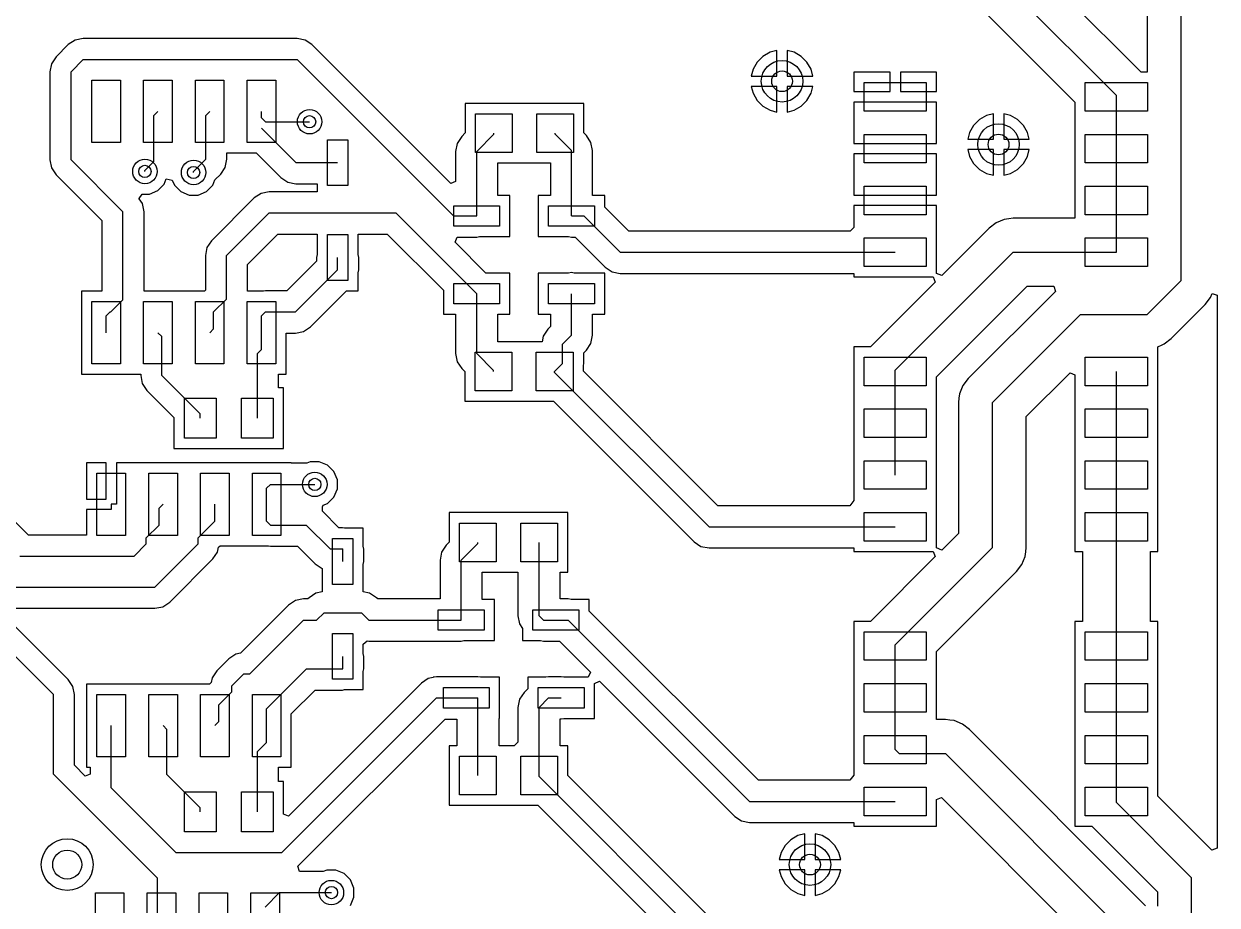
# Model space of a CAD drawing. Header units: inches. Extents: x 58 to 161, y 42 to 107.
# Drawn here: x 132.01 to 161.26, y 71.63 to 93.23 of the extents above; entities that cross this region are included whole.
import ezdxf

# ---------------------------------------------------------------- set-up
doc = ezdxf.new("R2010")
doc.units = ezdxf.units.IN
doc.layers.add('Top Layer', color=1, linetype='Continuous')
doc.layers.add('Via Holes', color=16, linetype='Continuous')

# ---------------------------------------------------------------- blocks, each defined once
blk = doc.blocks.new('RESC1608X55N_11')
at = {"layer": 'Top Layer'}
for p, q in [((-1.2, -0.475), (-1.2, 0.475)), ((-1.2, 0.475), (-0.3, 0.475)), ((-0.3, 0.475), (-0.3, -0.475)), ((0.3, -0.475), (0.3, 0.475)), ((0.3, 0.475), (1.2, 0.475)), ((1.2, 0.475), (1.2, -0.475)), ((-0.3, -0.475), (-1.2, -0.475)), ((1.2, -0.475), (0.3, -0.475))]:
    blk.add_line(p, q, dxfattribs=at)
blk = doc.blocks.new('RESC1608X55N_13')
at = {"layer": 'Top Layer'}
for p, q in [((-1.2, -0.475), (-1.2, 0.475)), ((-1.2, 0.475), (-0.3, 0.475)), ((-0.3, 0.475), (-0.3, -0.475)), ((0.3, -0.475), (0.3, 0.475)), ((0.3, 0.475), (1.2, 0.475)), ((1.2, 0.475), (1.2, -0.475)), ((-0.3, -0.475), (-1.2, -0.475)), ((1.2, -0.475), (0.3, -0.475))]:
    blk.add_line(p, q, dxfattribs=at)
blk = doc.blocks.new('RESC1608X55N_19')
at = {"layer": 'Top Layer'}
for p, q in [((-1.2, -0.475), (-1.2, 0.475)), ((-1.2, 0.475), (-0.3, 0.475)), ((-0.3, 0.475), (-0.3, -0.475)), ((0.3, -0.475), (0.3, 0.475)), ((0.3, 0.475), (1.2, 0.475)), ((1.2, 0.475), (1.2, -0.475)), ((-0.3, -0.475), (-1.2, -0.475)), ((1.2, -0.475), (0.3, -0.475))]:
    blk.add_line(p, q, dxfattribs=at)
blk = doc.blocks.new('RESC1608X55N_21')
at = {"layer": 'Top Layer'}
for p, q in [((-1.2, -0.475), (-1.2, 0.475)), ((-1.2, 0.475), (-0.3, 0.475)), ((-0.3, 0.475), (-0.3, -0.475)), ((0.3, -0.475), (0.3, 0.475)), ((0.3, 0.475), (1.2, 0.475)), ((1.2, 0.475), (1.2, -0.475)), ((-0.3, -0.475), (-1.2, -0.475)), ((1.2, -0.475), (0.3, -0.475))]:
    blk.add_line(p, q, dxfattribs=at)
blk = doc.blocks.new('SOIC127P600X175_8N_31')
at = {"layer": 'Top Layer'}
for p, q in [((-3.475, 2.255), (-1.95, 2.255)), ((-3.475, 1.555), (-3.475, 2.255)), ((-1.95, 2.255), (-1.95, 1.555)), ((1.95, 2.255), (3.475, 2.255)), ((1.95, 1.555), (1.95, 2.255)), ((3.475, 2.255), (3.475, 1.555)), ((-1.95, 1.555), (-3.475, 1.555)), ((3.475, 1.555), (1.95, 1.555)), ((-3.475, 0.985), (-1.95, 0.985)), ((-3.475, 0.285), (-3.475, 0.985)), ((-1.95, 0.985), (-1.95, 0.285)), ((1.95, 0.985), (3.475, 0.985)), ((1.95, 0.285), (1.95, 0.985)), ((3.475, 0.985), (3.475, 0.285)), ((-1.95, 0.285), (-3.475, 0.285)), ((3.475, 0.285), (1.95, 0.285)), ((-3.475, -0.285), (-1.95, -0.285)), ((-3.475, -0.985), (-3.475, -0.285)), ((-1.95, -0.285), (-1.95, -0.985)), ((1.95, -0.285), (3.475, -0.285)), ((1.95, -0.985), (1.95, -0.285)), ((3.475, -0.285), (3.475, -0.985)), ((-1.95, -0.985), (-3.475, -0.985)), ((3.475, -0.985), (1.95, -0.985)), ((-3.475, -1.555), (-1.95, -1.555)), ((-3.475, -2.255), (-3.475, -1.555)), ((-1.95, -1.555), (-1.95, -2.255)), ((1.95, -1.555), (3.475, -1.555)), ((1.95, -2.255), (1.95, -1.555)), ((3.475, -1.555), (3.475, -2.255)), ((-1.95, -2.255), (-3.475, -2.255)), ((3.475, -2.255), (1.95, -2.255))]:
    blk.add_line(p, q, dxfattribs=at)
blk = doc.blocks.new('SOIC127P600X175_8N_33')
at = {"layer": 'Top Layer'}
for p, q in [((-3.475, 2.255), (-1.95, 2.255)), ((-3.475, 1.555), (-3.475, 2.255)), ((-1.95, 2.255), (-1.95, 1.555)), ((1.95, 2.255), (3.475, 2.255)), ((1.95, 1.555), (1.95, 2.255)), ((3.475, 2.255), (3.475, 1.555)), ((-1.95, 1.555), (-3.475, 1.555)), ((3.475, 1.555), (1.95, 1.555)), ((-3.475, 0.985), (-1.95, 0.985)), ((-3.475, 0.285), (-3.475, 0.985)), ((-1.95, 0.985), (-1.95, 0.285)), ((1.95, 0.985), (3.475, 0.985)), ((1.95, 0.285), (1.95, 0.985)), ((3.475, 0.985), (3.475, 0.285)), ((-1.95, 0.285), (-3.475, 0.285)), ((3.475, 0.285), (1.95, 0.285)), ((-3.475, -0.285), (-1.95, -0.285)), ((-3.475, -0.985), (-3.475, -0.285)), ((-1.95, -0.285), (-1.95, -0.985)), ((1.95, -0.285), (3.475, -0.285)), ((1.95, -0.985), (1.95, -0.285)), ((3.475, -0.285), (3.475, -0.985)), ((-1.95, -0.985), (-3.475, -0.985)), ((3.475, -0.985), (1.95, -0.985)), ((-3.475, -1.555), (-1.95, -1.555)), ((-3.475, -2.255), (-3.475, -1.555)), ((-1.95, -1.555), (-1.95, -2.255)), ((1.95, -1.555), (3.475, -1.555)), ((1.95, -2.255), (1.95, -1.555)), ((3.475, -1.555), (3.475, -2.255)), ((-1.95, -2.255), (-3.475, -2.255)), ((3.475, -2.255), (1.95, -2.255))]:
    blk.add_line(p, q, dxfattribs=at)
blk = doc.blocks.new('SOIC127P600X175_8N_35')
at = {"layer": 'Top Layer'}
for p, q in [((-3.475, 2.255), (-1.95, 2.255)), ((-3.475, 1.555), (-3.475, 2.255)), ((-1.95, 2.255), (-1.95, 1.555)), ((1.95, 2.255), (3.475, 2.255)), ((1.95, 1.555), (1.95, 2.255)), ((3.475, 2.255), (3.475, 1.555)), ((-1.95, 1.555), (-3.475, 1.555)), ((3.475, 1.555), (1.95, 1.555)), ((-3.475, 0.985), (-1.95, 0.985)), ((-3.475, 0.285), (-3.475, 0.985)), ((-1.95, 0.985), (-1.95, 0.285)), ((1.95, 0.985), (3.475, 0.985)), ((1.95, 0.285), (1.95, 0.985)), ((3.475, 0.985), (3.475, 0.285)), ((-1.95, 0.285), (-3.475, 0.285)), ((3.475, 0.285), (1.95, 0.285)), ((-3.475, -0.285), (-1.95, -0.285)), ((-3.475, -0.985), (-3.475, -0.285)), ((-1.95, -0.285), (-1.95, -0.985)), ((1.95, -0.285), (3.475, -0.285)), ((1.95, -0.985), (1.95, -0.285)), ((3.475, -0.285), (3.475, -0.985)), ((-1.95, -0.985), (-3.475, -0.985)), ((3.475, -0.985), (1.95, -0.985)), ((-3.475, -1.555), (-1.95, -1.555)), ((-3.475, -2.255), (-3.475, -1.555)), ((-1.95, -1.555), (-1.95, -2.255)), ((1.95, -1.555), (3.475, -1.555)), ((1.95, -2.255), (1.95, -1.555)), ((3.475, -1.555), (3.475, -2.255)), ((-1.95, -2.255), (-3.475, -2.255)), ((3.475, -2.255), (1.95, -2.255))]:
    blk.add_line(p, q, dxfattribs=at)
blk = doc.blocks.new('SOD2713X115N_53')
at = {"layer": 'Top Layer'}
for p, q in [((-1.724, 0.25), (-0.599, 0.25)), ((-1.724, -0.25), (-1.724, 0.25)), ((-0.599, 0.25), (-0.599, -0.25)), ((0.599, 0.25), (1.724, 0.25)), ((0.599, -0.25), (0.599, 0.25)), ((1.724, 0.25), (1.724, -0.25)), ((-0.599, -0.25), (-1.724, -0.25)), ((1.724, -0.25), (0.599, -0.25))]:
    blk.add_line(p, q, dxfattribs=at)
blk = doc.blocks.new('SOD2713X115N_55')
at = {"layer": 'Top Layer'}
for p, q in [((-1.724, 0.25), (-0.599, 0.25)), ((-1.724, -0.25), (-1.724, 0.25)), ((-0.599, 0.25), (-0.599, -0.25)), ((0.599, 0.25), (1.724, 0.25)), ((0.599, -0.25), (0.599, 0.25)), ((1.724, 0.25), (1.724, -0.25)), ((-0.599, -0.25), (-1.724, -0.25)), ((1.724, -0.25), (0.599, -0.25))]:
    blk.add_line(p, q, dxfattribs=at)
blk = doc.blocks.new('SOD2713X115N_57')
at = {"layer": 'Top Layer'}
for p, q in [((-1.724, 0.25), (-0.599, 0.25)), ((-1.724, -0.25), (-1.724, 0.25)), ((-0.599, 0.25), (-0.599, -0.25)), ((0.599, 0.25), (1.724, 0.25)), ((0.599, -0.25), (0.599, 0.25)), ((1.724, 0.25), (1.724, -0.25)), ((-0.599, -0.25), (-1.724, -0.25)), ((1.724, -0.25), (0.599, -0.25))]:
    blk.add_line(p, q, dxfattribs=at)
blk = doc.blocks.new('SOD2713X115N_59')
at = {"layer": 'Top Layer'}
for p, q in [((-1.724, 0.25), (-0.599, 0.25)), ((-1.724, -0.25), (-1.724, 0.25)), ((-0.599, 0.25), (-0.599, -0.25)), ((0.599, 0.25), (1.724, 0.25)), ((0.599, -0.25), (0.599, 0.25)), ((1.724, 0.25), (1.724, -0.25)), ((-0.599, -0.25), (-1.724, -0.25)), ((1.724, -0.25), (0.599, -0.25))]:
    blk.add_line(p, q, dxfattribs=at)
blk = doc.blocks.new('SOD2713X115N_65')
at = {"layer": 'Top Layer'}
for p, q in [((-1.724, 0.25), (-0.599, 0.25)), ((-1.724, -0.25), (-1.724, 0.25)), ((-0.599, 0.25), (-0.599, -0.25)), ((0.599, 0.25), (1.724, 0.25)), ((0.599, -0.25), (0.599, 0.25)), ((1.724, 0.25), (1.724, -0.25)), ((-0.599, -0.25), (-1.724, -0.25)), ((1.724, -0.25), (0.599, -0.25))]:
    blk.add_line(p, q, dxfattribs=at)
blk = doc.blocks.new('SOD2713X115N_69')
at = {"layer": 'Top Layer'}
for p, q in [((-1.724, 0.25), (-0.599, 0.25)), ((-1.724, -0.25), (-1.724, 0.25)), ((-0.599, 0.25), (-0.599, -0.25)), ((0.599, 0.25), (1.724, 0.25)), ((0.599, -0.25), (0.599, 0.25)), ((1.724, 0.25), (1.724, -0.25)), ((-0.599, -0.25), (-1.724, -0.25)), ((1.724, -0.25), (0.599, -0.25))]:
    blk.add_line(p, q, dxfattribs=at)
blk = doc.blocks.new('CAPC1608X87N_88')
at = {"layer": 'Top Layer'}
for p, q in [((-1.09, -0.49), (-1.09, 0.49)), ((-1.09, 0.49), (-0.31, 0.49)), ((-0.31, 0.49), (-0.31, -0.49)), ((0.31, -0.49), (0.31, 0.49)), ((0.31, 0.49), (1.09, 0.49)), ((1.09, 0.49), (1.09, -0.49)), ((-0.31, -0.49), (-1.09, -0.49)), ((1.09, -0.49), (0.31, -0.49))]:
    blk.add_line(p, q, dxfattribs=at)
blk = doc.blocks.new('CAPC1608X87N_90')
at = {"layer": 'Top Layer'}
for p, q in [((-1.09, -0.49), (-1.09, 0.49)), ((-1.09, 0.49), (-0.31, 0.49)), ((-0.31, 0.49), (-0.31, -0.49)), ((0.31, -0.49), (0.31, 0.49)), ((0.31, 0.49), (1.09, 0.49)), ((1.09, 0.49), (1.09, -0.49)), ((-0.31, -0.49), (-1.09, -0.49)), ((1.09, -0.49), (0.31, -0.49))]:
    blk.add_line(p, q, dxfattribs=at)
blk = doc.blocks.new('SOIC127P600X175_8N_94')
at = {"layer": 'Top Layer'}
for p, q in [((-3.475, 2.255), (-1.95, 2.255)), ((-3.475, 1.555), (-3.475, 2.255)), ((-1.95, 2.255), (-1.95, 1.555)), ((1.95, 2.255), (3.475, 2.255)), ((1.95, 1.555), (1.95, 2.255)), ((3.475, 2.255), (3.475, 1.555)), ((-1.95, 1.555), (-3.475, 1.555)), ((3.475, 1.555), (1.95, 1.555)), ((-3.475, 0.985), (-1.95, 0.985)), ((-3.475, 0.285), (-3.475, 0.985)), ((-1.95, 0.985), (-1.95, 0.285)), ((1.95, 0.985), (3.475, 0.985)), ((1.95, 0.285), (1.95, 0.985)), ((3.475, 0.985), (3.475, 0.285)), ((-1.95, 0.285), (-3.475, 0.285)), ((3.475, 0.285), (1.95, 0.285)), ((-3.475, -0.285), (-1.95, -0.285)), ((-3.475, -0.985), (-3.475, -0.285)), ((-1.95, -0.285), (-1.95, -0.985)), ((1.95, -0.285), (3.475, -0.285)), ((1.95, -0.985), (1.95, -0.285)), ((3.475, -0.285), (3.475, -0.985)), ((-1.95, -0.985), (-3.475, -0.985)), ((3.475, -0.985), (1.95, -0.985)), ((-3.475, -1.555), (-1.95, -1.555)), ((-3.475, -2.255), (-3.475, -1.555)), ((-1.95, -1.555), (-1.95, -2.255)), ((1.95, -1.555), (3.475, -1.555)), ((1.95, -2.255), (1.95, -1.555)), ((3.475, -1.555), (3.475, -2.255)), ((-1.95, -2.255), (-3.475, -2.255)), ((3.475, -2.255), (1.95, -2.255))]:
    blk.add_line(p, q, dxfattribs=at)
blk = doc.blocks.new('SOIC127P600X175_8N_98')
at = {"layer": 'Top Layer'}
for p, q in [((-3.475, 2.255), (-1.95, 2.255)), ((-3.475, 1.555), (-3.475, 2.255)), ((-1.95, 2.255), (-1.95, 1.555)), ((1.95, 2.255), (3.475, 2.255)), ((1.95, 1.555), (1.95, 2.255)), ((3.475, 2.255), (3.475, 1.555)), ((-1.95, 1.555), (-3.475, 1.555)), ((3.475, 1.555), (1.95, 1.555)), ((-3.475, 0.985), (-1.95, 0.985)), ((-3.475, 0.285), (-3.475, 0.985)), ((-1.95, 0.985), (-1.95, 0.285)), ((1.95, 0.985), (3.475, 0.985)), ((1.95, 0.285), (1.95, 0.985)), ((3.475, 0.985), (3.475, 0.285)), ((-1.95, 0.285), (-3.475, 0.285)), ((3.475, 0.285), (1.95, 0.285)), ((-3.475, -0.285), (-1.95, -0.285)), ((-3.475, -0.985), (-3.475, -0.285)), ((-1.95, -0.285), (-1.95, -0.985)), ((1.95, -0.285), (3.475, -0.285)), ((1.95, -0.985), (1.95, -0.285)), ((3.475, -0.285), (3.475, -0.985)), ((-1.95, -0.985), (-3.475, -0.985)), ((3.475, -0.985), (1.95, -0.985)), ((-3.475, -1.555), (-1.95, -1.555)), ((-3.475, -2.255), (-3.475, -1.555)), ((-1.95, -1.555), (-1.95, -2.255)), ((1.95, -1.555), (3.475, -1.555)), ((1.95, -2.255), (1.95, -1.555)), ((3.475, -1.555), (3.475, -2.255)), ((-1.95, -2.255), (-3.475, -2.255)), ((3.475, -2.255), (1.95, -2.255))]:
    blk.add_line(p, q, dxfattribs=at)
blk = doc.blocks.new('SOIC127P600X175_8N_102')
at = {"layer": 'Top Layer'}
for p, q in [((-3.475, 2.255), (-1.95, 2.255)), ((-3.475, 1.555), (-3.475, 2.255)), ((-1.95, 2.255), (-1.95, 1.555)), ((1.95, 2.255), (3.475, 2.255)), ((1.95, 1.555), (1.95, 2.255)), ((3.475, 2.255), (3.475, 1.555)), ((-1.95, 1.555), (-3.475, 1.555)), ((3.475, 1.555), (1.95, 1.555)), ((-3.475, 0.985), (-1.95, 0.985)), ((-3.475, 0.285), (-3.475, 0.985)), ((-1.95, 0.985), (-1.95, 0.285)), ((1.95, 0.985), (3.475, 0.985)), ((1.95, 0.285), (1.95, 0.985)), ((3.475, 0.985), (3.475, 0.285)), ((-1.95, 0.285), (-3.475, 0.285)), ((3.475, 0.285), (1.95, 0.285)), ((-3.475, -0.285), (-1.95, -0.285)), ((-3.475, -0.985), (-3.475, -0.285)), ((-1.95, -0.285), (-1.95, -0.985)), ((1.95, -0.285), (3.475, -0.285)), ((1.95, -0.985), (1.95, -0.285)), ((3.475, -0.285), (3.475, -0.985)), ((-1.95, -0.985), (-3.475, -0.985)), ((3.475, -0.985), (1.95, -0.985)), ((-3.475, -1.555), (-1.95, -1.555)), ((-3.475, -2.255), (-3.475, -1.555)), ((-1.95, -1.555), (-1.95, -2.255)), ((1.95, -1.555), (3.475, -1.555)), ((1.95, -2.255), (1.95, -1.555)), ((3.475, -1.555), (3.475, -2.255)), ((-1.95, -2.255), (-3.475, -2.255)), ((3.475, -2.255), (1.95, -2.255))]:
    blk.add_line(p, q, dxfattribs=at)

msp = doc.modelspace()

# ---------------------------------------------------------------- linework, layer by layer
at = {"layer": 'Top Layer'}
for p, q in [((159.384, 92.059), (155.901, 95.542)), ((155.068, 95.197), (158.795, 91.47)), ((160.383, 86.938), (160.383, 95.012)), ((154.48, 94.608), (157.778, 91.309)), ((159.55, 94.667), (159.55, 92.044)), ((133.265, 92.831), (133.097, 92.719)), ((133.463, 92.871), (133.265, 92.831)), ((138.705, 92.871), (133.463, 92.871)), ((138.903, 92.831), (138.705, 92.871)), ((139.071, 92.719), (138.903, 92.831)), ((133.097, 92.719), (132.799, 92.422)), ((133.097, 92.719), (133.097, 92.719)), ((142.475, 89.316), (139.071, 92.719)), ((150.302, 92.531), (150.129, 92.431)), ((150.47, 92.576), (150.302, 92.531)), ((150.47, 91.948), (150.47, 92.576)), ((150.891, 92.531), (150.724, 92.576)), ((150.724, 92.576), (150.724, 91.948)), ((151.064, 92.431), (150.891, 92.531)), ((132.687, 92.253), (132.648, 92.055)), ((132.799, 92.422), (132.687, 92.253)), ((133.166, 92.055), (133.463, 92.353)), ((133.463, 92.353), (138.705, 92.353)), ((138.705, 92.353), (142.539, 88.519)), ((149.987, 92.289), (149.887, 92.115)), ((150.129, 92.431), (149.987, 92.289)), ((151.206, 92.289), (151.064, 92.431)), ((151.307, 92.115), (151.206, 92.289)), ((132.648, 92.055), (132.648, 89.895)), ((133.166, 89.895), (133.166, 92.055)), ((149.887, 92.115), (149.842, 91.948)), ((149.842, 91.948), (150.47, 91.948)), ((150.724, 91.948), (151.351, 91.948)), ((151.351, 91.948), (151.307, 92.115)), ((153.244, 92.044), (152.354, 92.044)), ((152.354, 92.044), (152.354, 91.567)), ((153.244, 91.567), (153.244, 92.044)), ((154.387, 92.044), (153.498, 92.044)), ((153.498, 92.044), (153.498, 91.567)), ((154.387, 91.567), (154.387, 92.044)), ((159.395, 92.044), (159.384, 92.059)), ((159.55, 92.044), (159.395, 92.044)), ((150.47, 91.694), (149.842, 91.694)), ((149.842, 91.694), (149.887, 91.527)), ((150.47, 91.066), (150.47, 91.694)), ((151.351, 91.694), (150.724, 91.694)), ((150.724, 91.694), (150.724, 91.066)), ((151.307, 91.527), (151.351, 91.694)), ((149.887, 91.527), (149.987, 91.353)), ((149.987, 91.353), (150.129, 91.211)), ((151.064, 91.211), (151.206, 91.353)), ((151.206, 91.353), (151.307, 91.527)), ((152.354, 91.567), (153.244, 91.567)), ((154.387, 91.313), (152.354, 91.313)), ((152.354, 91.313), (152.354, 90.901)), ((153.498, 91.567), (154.387, 91.567)), ((154.387, 90.901), (154.387, 91.313)), ((157.778, 91.309), (157.778, 90.836)), ((158.795, 91.44), (158.795, 91.47)), ((158.795, 90.17), (158.795, 91.44)), ((135.198, 90.986), (135.294, 91.082)), ((136.468, 90.986), (136.564, 91.082)), ((137.834, 90.926), (137.834, 91.082)), ((144.203, 91.28), (142.83, 91.28)), ((142.83, 91.28), (142.83, 90.554)), ((144.238, 91.28), (144.203, 91.28)), ((144.33, 91.28), (144.238, 91.28)), ((144.365, 91.28), (144.33, 91.28)), ((145.738, 91.28), (144.365, 91.28)), ((145.738, 90.554), (145.738, 91.28)), ((150.129, 91.211), (150.302, 91.111)), ((150.302, 91.111), (150.47, 91.066)), ((150.724, 91.066), (150.891, 91.111)), ((150.891, 91.111), (151.064, 91.211)), ((155.778, 91.026), (155.611, 90.982)), ((155.778, 90.399), (155.778, 91.026)), ((156.199, 90.982), (156.032, 91.026)), ((156.032, 91.026), (156.032, 90.399)), ((135.198, 89.858), (135.198, 90.986)), ((136.468, 89.909), (136.468, 90.986)), ((137.834, 90.926), (137.93, 90.83)), ((137.93, 90.83), (139.014, 90.83)), ((152.354, 90.901), (152.354, 90.836)), ((152.354, 90.836), (152.354, 90.709)), ((152.354, 90.709), (152.354, 90.297)), ((154.387, 90.774), (154.387, 90.901)), ((154.387, 90.709), (154.387, 90.774)), ((154.387, 90.297), (154.387, 90.709)), ((155.295, 90.739), (155.195, 90.566)), ((155.437, 90.881), (155.295, 90.739)), ((155.611, 90.982), (155.437, 90.881)), ((156.373, 90.881), (156.199, 90.982)), ((156.515, 90.739), (156.373, 90.881)), ((156.615, 90.566), (156.515, 90.739)), ((157.778, 90.836), (157.778, 90.836)), ((157.778, 90.836), (157.778, 90.774)), ((157.778, 90.774), (157.778, 90.774)), ((157.778, 90.774), (157.778, 89.566)), ((137.834, 90.67), (138.677, 89.827)), ((142.744, 90.468), (142.631, 90.3)), ((142.83, 90.554), (142.744, 90.468)), ((143.11, 90.102), (143.534, 90.526)), ((143.534, 90.526), (143.534, 90.551)), ((145.034, 90.526), (145.034, 90.551)), ((145.034, 90.526), (145.434, 90.126)), ((145.8, 90.492), (145.738, 90.554)), ((145.913, 90.324), (145.8, 90.492)), ((155.195, 90.566), (155.15, 90.399)), ((156.66, 90.399), (156.615, 90.566)), ((142.631, 90.3), (142.592, 90.102)), ((145.434, 88.519), (145.434, 90.126)), ((145.952, 90.126), (145.913, 90.324)), ((145.952, 89.023), (145.952, 90.126)), ((152.354, 90.297), (154.387, 90.297)), ((155.15, 90.399), (155.778, 90.399)), ((155.778, 90.145), (155.15, 90.145)), ((155.15, 90.145), (155.195, 89.977)), ((155.778, 89.517), (155.778, 90.145)), ((156.032, 90.399), (156.66, 90.399)), ((156.66, 90.145), (156.032, 90.145)), ((156.032, 90.145), (156.032, 89.517)), ((156.615, 89.977), (156.66, 90.145)), ((158.795, 88.9), (158.795, 90.17)), ((132.648, 89.895), (132.687, 89.697)), ((133.166, 89.895), (134.436, 88.625)), ((134.976, 89.636), (135.198, 89.858)), ((136.169, 89.611), (136.468, 89.909)), ((136.946, 89.711), (136.986, 89.909)), ((136.986, 89.909), (136.986, 90.066)), ((136.986, 90.066), (137.168, 90.066)), ((137.168, 90.066), (137.168, 90.066)), ((137.168, 90.066), (137.23, 90.066)), ((137.23, 90.066), (137.23, 90.066)), ((137.23, 90.066), (137.705, 90.066)), ((137.705, 90.066), (138.31, 89.461)), ((138.677, 89.827), (139.7, 89.827)), ((142.592, 90.102), (142.592, 89.364)), ((143.11, 88.519), (143.11, 90.102)), ((143.628, 89.023), (143.628, 89.822)), ((143.628, 89.822), (144.203, 89.822)), ((144.203, 89.822), (144.238, 89.822)), ((144.238, 89.822), (144.33, 89.822)), ((144.33, 89.822), (144.365, 89.822)), ((144.365, 89.822), (144.916, 89.822)), ((144.916, 89.822), (144.916, 89.023)), ((154.387, 90.043), (152.354, 90.043)), ((152.354, 90.043), (152.354, 89.631)), ((154.387, 89.631), (154.387, 90.043)), ((155.195, 89.977), (155.295, 89.804)), ((156.515, 89.804), (156.615, 89.977)), ((132.687, 89.697), (132.799, 89.529)), ((132.799, 89.529), (133.918, 88.41)), ((134.976, 89.611), (134.976, 89.636)), ((136.169, 89.586), (136.169, 89.611)), ((136.693, 89.402), (136.834, 89.543)), ((136.834, 89.543), (136.946, 89.711)), ((152.354, 89.631), (152.354, 89.566)), ((152.354, 89.566), (152.354, 89.439)), ((154.387, 89.504), (154.387, 89.631)), ((155.295, 89.804), (155.437, 89.662)), ((155.437, 89.662), (155.611, 89.562)), ((155.611, 89.562), (155.778, 89.517)), ((156.032, 89.517), (156.199, 89.562)), ((156.199, 89.562), (156.373, 89.662)), ((156.373, 89.662), (156.515, 89.804)), ((157.778, 89.566), (157.778, 89.566)), ((157.778, 89.566), (157.778, 89.504)), ((135.289, 89.142), (135.445, 89.297)), ((135.445, 89.297), (135.499, 89.426)), ((135.499, 89.426), (135.5, 89.427)), ((135.5, 89.427), (135.648, 89.397)), ((135.648, 89.397), (135.7, 89.272)), ((135.7, 89.272), (135.856, 89.116)), ((136.483, 89.116), (136.639, 89.272)), ((136.639, 89.272), (136.693, 89.402)), ((138.31, 89.461), (138.478, 89.348)), ((138.478, 89.348), (138.677, 89.309)), ((138.677, 89.309), (139.196, 89.309)), ((139.196, 89.309), (139.196, 89.113)), ((142.592, 89.364), (142.475, 89.316)), ((152.354, 89.439), (152.354, 89.027)), ((154.387, 89.439), (154.387, 89.504)), ((154.387, 89.027), (154.387, 89.439)), ((157.778, 89.504), (157.778, 89.504)), ((157.778, 89.504), (157.778, 88.463)), ((134.836, 88.94), (134.839, 88.95)), ((134.839, 88.95), (134.911, 89.057)), ((134.911, 89.057), (135.086, 89.057)), ((135.086, 89.057), (135.289, 89.142)), ((135.856, 89.116), (136.059, 89.032)), ((136.059, 89.032), (136.28, 89.032)), ((136.28, 89.032), (136.483, 89.116)), ((137.657, 88.961), (136.609, 87.914)), ((137.825, 89.074), (137.657, 88.961)), ((137.657, 88.961), (137.657, 88.961)), ((138.024, 89.113), (137.825, 89.074)), ((139.196, 89.113), (138.024, 89.113)), ((143.926, 89.023), (143.628, 89.023)), ((143.926, 88.015), (143.926, 89.023)), ((144.916, 89.023), (144.618, 89.023)), ((144.618, 89.023), (144.618, 88.015)), ((146.25, 89.023), (145.952, 89.023)), ((146.25, 88.739), (146.25, 89.023)), ((152.354, 89.027), (154.387, 89.027)), ((134.914, 88.823), (134.836, 88.94)), ((134.954, 88.625), (134.914, 88.823)), ((146.842, 88.148), (146.25, 88.739)), ((154.387, 88.773), (152.354, 88.773)), ((152.354, 88.773), (152.354, 88.361)), ((154.387, 88.361), (154.387, 88.773)), ((158.795, 87.63), (158.795, 88.9)), ((133.918, 88.41), (133.918, 86.679)), ((134.436, 86.464), (134.436, 88.625)), ((134.954, 86.675), (134.954, 88.625)), ((136.976, 87.547), (138.024, 88.595)), ((138.024, 88.595), (141.129, 88.595)), ((141.129, 88.595), (143.11, 86.614)), ((142.539, 88.519), (143.11, 88.519)), ((145.434, 88.519), (145.738, 88.519)), ((145.738, 88.519), (146.627, 87.63)), ((152.354, 88.361), (152.354, 88.296)), ((154.387, 88.234), (154.387, 88.361)), ((156.046, 88.434), (155.845, 88.351)), ((156.154, 88.448), (156.046, 88.434)), ((156.262, 88.463), (156.154, 88.448)), ((157.778, 88.463), (156.262, 88.463)), ((137.494, 87.333), (138.238, 88.077)), ((138.238, 88.077), (139.196, 88.077)), ((139.196, 88.077), (139.196, 87.573)), ((140.204, 87.573), (140.204, 88.077)), ((140.204, 88.077), (140.914, 88.077)), ((140.914, 88.077), (142.294, 86.698)), ((152.265, 88.148), (146.842, 88.148)), ((152.354, 88.238), (152.265, 88.148)), ((152.354, 88.296), (152.354, 88.238)), ((154.387, 88.169), (154.387, 88.234)), ((154.387, 87.113), (154.387, 88.169)), ((155.673, 88.219), (154.514, 87.061)), ((155.845, 88.351), (155.673, 88.219)), ((136.609, 87.914), (136.497, 87.746)), ((142.582, 87.874), (142.635, 88.001)), ((143.338, 87.118), (142.582, 87.874)), ((142.635, 88.001), (143.11, 88.001)), ((143.11, 88.001), (143.18, 88.015)), ((143.18, 88.015), (143.926, 88.015)), ((144.618, 88.015), (145.364, 88.015)), ((145.364, 88.015), (145.434, 88.001)), ((145.434, 88.001), (145.524, 88.001)), ((145.524, 88.001), (146.261, 87.264)), ((136.497, 87.746), (136.458, 87.547)), ((136.458, 87.547), (136.458, 86.697)), ((136.976, 86.483), (136.976, 87.547)), ((139.196, 87.573), (139.182, 87.503)), ((139.182, 87.503), (139.182, 87.413)), ((139.7, 87.198), (139.7, 87.503)), ((140.218, 87.503), (140.204, 87.573)), ((140.218, 87.198), (140.218, 87.503)), ((146.627, 87.63), (153.371, 87.63)), ((153.371, 84.739), (156.262, 87.63)), ((156.262, 87.63), (158.795, 87.63)), ((137.494, 86.675), (137.494, 87.333)), ((139.182, 87.413), (138.454, 86.685)), ((138.668, 86.167), (139.7, 87.198)), ((140.204, 87.128), (140.218, 87.198)), ((146.261, 87.264), (146.429, 87.151)), ((140.204, 86.687), (140.204, 87.128)), ((143.926, 87.118), (143.338, 87.118)), ((143.926, 86.11), (143.926, 87.118)), ((145.364, 87.118), (144.618, 87.118)), ((144.618, 87.118), (144.618, 86.11)), ((145.434, 87.132), (145.364, 87.118)), ((145.504, 87.118), (145.434, 87.132)), ((146.25, 87.118), (145.504, 87.118)), ((146.25, 86.11), (146.25, 87.118)), ((146.429, 87.151), (146.627, 87.112)), ((146.627, 87.112), (152.354, 87.112)), ((152.354, 87.112), (152.354, 87.026)), ((152.354, 87.026), (154.3, 87.026)), ((154.353, 86.899), (152.782, 85.328)), ((154.3, 87.026), (154.353, 86.899)), ((154.514, 87.061), (154.387, 87.113)), ((159.551, 86.106), (160.383, 86.938)), ((133.914, 86.675), (133.42, 86.675)), ((133.42, 86.675), (133.42, 84.642)), ((133.918, 86.679), (133.914, 86.675)), ((135.833, 86.675), (134.954, 86.675)), ((135.898, 86.675), (135.833, 86.675)), ((135.96, 86.675), (135.898, 86.675)), ((135.898, 86.675), (135.898, 86.675)), ((136.435, 86.675), (135.96, 86.675)), ((135.96, 86.675), (135.96, 86.675)), ((136.458, 86.697), (136.435, 86.675)), ((137.88, 86.675), (137.494, 86.675)), ((137.93, 86.685), (137.88, 86.675)), ((138.454, 86.685), (137.93, 86.685)), ((137.93, 86.685), (137.93, 86.685)), ((139.035, 85.801), (139.92, 86.687)), ((139.92, 86.687), (140.204, 86.687)), ((142.294, 86.698), (142.294, 86.11)), ((143.11, 85.146), (143.11, 86.614)), ((145.434, 85.594), (145.434, 86.614)), ((154.387, 84.578), (156.606, 86.797)), ((157.299, 86.67), (155.164, 84.535)), ((156.606, 86.797), (157.264, 86.797)), ((157.264, 86.797), (157.299, 86.67)), ((161.104, 86.522), (161.146, 86.622)), ((161.146, 86.622), (161.265, 86.577)), ((134.138, 86.167), (134.436, 86.464)), ((136.66, 86.167), (136.976, 86.483)), ((160.14, 85.517), (160.972, 86.349)), ((160.972, 86.349), (161.104, 86.522)), ((161.265, 86.577), (161.265, 73.025)), ((134.024, 86.071), (134.12, 86.167)), ((134.024, 85.658), (134.024, 86.071)), ((134.12, 86.167), (134.138, 86.167)), ((136.66, 85.754), (136.66, 86.167)), ((137.834, 86.071), (137.93, 86.167)), ((137.834, 85.658), (137.834, 86.071)), ((137.93, 86.167), (138.668, 86.167)), ((142.294, 86.11), (142.592, 86.11)), ((142.592, 86.11), (142.592, 85.146)), ((143.628, 85.438), (143.628, 86.11)), ((143.628, 86.11), (143.926, 86.11)), ((144.618, 86.11), (144.916, 86.11)), ((144.916, 86.11), (144.916, 85.809)), ((145.952, 85.594), (145.952, 86.11)), ((145.952, 86.11), (146.25, 86.11)), ((155.753, 83.947), (157.912, 86.106)), ((157.912, 86.106), (159.551, 86.106)), ((136.564, 85.658), (136.66, 85.754)), ((138.867, 85.688), (139.035, 85.801)), ((144.852, 85.744), (144.739, 85.576)), ((144.916, 85.809), (144.852, 85.744)), ((135.294, 85.658), (135.39, 85.562)), ((135.39, 84.609), (135.39, 85.562)), ((137.834, 85.246), (137.834, 85.658)), ((138.438, 84.642), (138.438, 85.649)), ((138.438, 85.649), (138.668, 85.649)), ((138.668, 85.649), (138.867, 85.688)), ((144.191, 85.438), (143.628, 85.438)), ((144.226, 85.438), (144.191, 85.438)), ((144.318, 85.438), (144.226, 85.438)), ((144.353, 85.438), (144.318, 85.438)), ((144.712, 85.438), (144.353, 85.438)), ((144.739, 85.576), (144.712, 85.438)), ((145.218, 85.378), (145.434, 85.594)), ((145.913, 85.396), (145.952, 85.594)), ((159.967, 85.385), (160.14, 85.517)), ((137.733, 85.145), (137.834, 85.246)), ((137.733, 83.566), (137.733, 85.145)), ((142.592, 85.146), (142.631, 84.948)), ((143.11, 85.146), (143.522, 84.734)), ((145.218, 84.905), (145.218, 85.378)), ((145.736, 85.163), (145.8, 85.228)), ((145.736, 84.905), (145.736, 85.163)), ((145.8, 85.228), (145.913, 85.396)), ((152.771, 85.313), (152.354, 85.313)), ((152.354, 85.313), (152.354, 84.105)), ((152.782, 85.328), (152.771, 85.313)), ((159.812, 85.313), (159.917, 85.364)), ((159.812, 84.105), (159.812, 85.313)), ((159.917, 85.364), (159.967, 85.385)), ((142.631, 84.948), (142.744, 84.78)), ((145.022, 84.709), (145.218, 84.905)), ((145.726, 84.855), (145.736, 84.905)), ((145.726, 84.712), (145.726, 84.855)), ((133.42, 84.642), (134.563, 84.642)), ((134.563, 84.642), (134.628, 84.642)), ((134.628, 84.642), (134.628, 84.642)), ((134.628, 84.642), (134.69, 84.642)), ((134.69, 84.642), (134.69, 84.642)), ((134.69, 84.642), (134.872, 84.642)), ((134.872, 84.642), (134.872, 84.609)), ((134.872, 84.609), (134.911, 84.411)), ((135.39, 84.609), (136.333, 83.666)), ((138.251, 84.31), (138.251, 84.642)), ((138.251, 84.642), (138.438, 84.642)), ((142.744, 84.78), (142.818, 84.706)), ((142.818, 84.706), (142.818, 83.98)), ((143.522, 84.709), (143.522, 84.734)), ((145.022, 84.684), (145.022, 84.709)), ((145.022, 84.684), (148.807, 80.899)), ((149.022, 81.417), (145.726, 84.712)), ((153.371, 84.709), (153.371, 84.739)), ((153.371, 83.439), (153.371, 84.709)), ((154.387, 84.105), (154.387, 84.578)), ((156.585, 83.602), (157.661, 84.678)), ((157.661, 84.678), (157.778, 84.629)), ((157.778, 84.629), (157.778, 84.105)), ((158.795, 83.439), (158.795, 84.709)), ((134.911, 84.411), (135.023, 84.243)), ((138.377, 84.31), (138.251, 84.31)), ((138.377, 82.822), (138.377, 84.31)), ((155.032, 84.363), (154.949, 84.162)), ((155.164, 84.535), (155.032, 84.363)), ((135.023, 84.243), (135.689, 83.578)), ((142.818, 83.98), (144.191, 83.98)), ((144.191, 83.98), (144.226, 83.98)), ((144.226, 83.98), (144.318, 83.98)), ((144.318, 83.98), (144.353, 83.98)), ((144.353, 83.98), (144.994, 83.98)), ((144.994, 83.98), (148.441, 80.533)), ((152.354, 84.105), (152.354, 84.105)), ((152.354, 84.105), (152.354, 84.043)), ((152.354, 84.043), (152.354, 84.043)), ((152.354, 84.043), (152.354, 82.835)), ((154.387, 84.105), (154.387, 84.105)), ((154.387, 82.835), (154.387, 84.043)), ((154.387, 84.043), (154.387, 84.043)), ((154.387, 84.043), (154.387, 84.105)), ((154.934, 84.054), (154.92, 83.947)), ((154.949, 84.162), (154.934, 84.054)), ((157.778, 84.105), (157.778, 84.105)), ((157.778, 84.105), (157.778, 84.043)), ((157.778, 84.043), (157.778, 84.043)), ((157.778, 84.043), (157.778, 82.835)), ((159.812, 84.043), (159.812, 84.105)), ((159.812, 84.105), (159.812, 84.105)), ((159.812, 82.835), (159.812, 84.043)), ((159.812, 84.043), (159.812, 84.043)), ((154.92, 83.947), (154.92, 80.735)), ((155.753, 80.39), (155.753, 83.947)), ((135.689, 83.578), (135.689, 82.822)), ((136.333, 83.566), (136.333, 83.666)), ((153.371, 82.169), (153.371, 83.439)), ((156.585, 80.39), (156.585, 83.602)), ((158.795, 82.169), (158.795, 83.439)), ((135.689, 82.822), (136.977, 82.822)), ((136.977, 82.822), (136.977, 82.822)), ((136.977, 82.822), (137.089, 82.822)), ((137.089, 82.822), (137.089, 82.822)), ((137.089, 82.822), (138.377, 82.822)), ((152.354, 82.835), (152.354, 82.835)), ((152.354, 82.835), (152.354, 82.773)), ((154.387, 82.835), (154.387, 82.835)), ((154.387, 82.773), (154.387, 82.835)), ((157.778, 82.835), (157.778, 82.835)), ((157.778, 82.835), (157.778, 82.773)), ((159.812, 82.773), (159.812, 82.835)), ((159.812, 82.835), (159.812, 82.835)), ((152.354, 82.773), (152.354, 82.773)), ((152.354, 82.773), (152.354, 81.63)), ((154.387, 81.63), (154.387, 82.773)), ((154.387, 82.773), (154.387, 82.773)), ((157.778, 82.773), (157.778, 82.773)), ((157.778, 82.773), (157.778, 81.565)), ((159.812, 81.565), (159.812, 82.773)), ((159.812, 82.773), (159.812, 82.773)), ((134.024, 82.469), (133.547, 82.469)), ((133.547, 82.469), (133.547, 81.579)), ((134.024, 81.579), (134.024, 82.469)), ((134.755, 82.469), (134.278, 82.469)), ((134.278, 82.469), (134.278, 81.452)), ((134.817, 82.469), (134.755, 82.469)), ((134.755, 82.469), (134.755, 82.469)), ((134.882, 82.469), (134.817, 82.469)), ((134.817, 82.469), (134.817, 82.469)), ((136.025, 82.469), (134.882, 82.469)), ((136.087, 82.469), (136.025, 82.469)), ((136.025, 82.469), (136.025, 82.469)), ((136.152, 82.469), (136.087, 82.469)), ((136.087, 82.469), (136.087, 82.469)), ((137.295, 82.469), (136.152, 82.469)), ((137.357, 82.469), (137.295, 82.469)), ((137.295, 82.469), (137.295, 82.469)), ((138.565, 82.469), (137.357, 82.469)), ((137.357, 82.469), (137.357, 82.469)), ((138.565, 82.458), (138.565, 82.469)), ((138.944, 82.458), (138.565, 82.458)), ((139.031, 82.494), (138.944, 82.458)), ((139.251, 82.494), (139.031, 82.494)), ((139.455, 82.41), (139.251, 82.494)), ((139.611, 82.254), (139.455, 82.41)), ((139.695, 82.051), (139.611, 82.254)), ((137.961, 81.844), (138.057, 81.94)), ((138.057, 81.94), (139.141, 81.94)), ((139.695, 81.83), (139.695, 82.051)), ((158.795, 80.899), (158.795, 82.169)), ((132.125, 80.699), (131.082, 81.742)), ((137.961, 81.452), (137.961, 81.844)), ((139.455, 81.471), (139.611, 81.627)), ((139.611, 81.627), (139.695, 81.83)), ((152.354, 81.63), (152.354, 81.565)), ((154.387, 81.565), (154.387, 81.63)), ((133.547, 81.579), (134.024, 81.579)), ((134.278, 81.452), (134.151, 81.452)), ((134.151, 81.452), (134.151, 81.325)), ((135.325, 81.356), (135.421, 81.452)), ((135.325, 80.944), (135.325, 81.356)), ((136.691, 81.04), (136.691, 81.452)), ((137.961, 81.04), (137.961, 81.452)), ((139.327, 81.28), (139.334, 81.39)), ((139.334, 81.39), (139.35, 81.427)), ((139.35, 81.427), (139.455, 81.471)), ((152.263, 81.417), (149.022, 81.417)), ((152.354, 81.544), (152.263, 81.417)), ((152.354, 81.565), (152.354, 81.565)), ((152.354, 81.565), (152.354, 81.544)), ((154.387, 80.382), (154.387, 81.503)), ((154.387, 81.503), (154.387, 81.503)), ((154.387, 81.503), (154.387, 81.565)), ((154.387, 81.565), (154.387, 81.565)), ((157.778, 81.565), (157.778, 81.565)), ((157.778, 81.565), (157.778, 81.503)), ((157.778, 81.503), (157.778, 81.503)), ((157.778, 81.503), (157.778, 80.295)), ((159.812, 81.503), (159.812, 81.565)), ((159.812, 81.565), (159.812, 81.565)), ((159.812, 80.295), (159.812, 81.503)), ((159.812, 81.503), (159.812, 81.503)), ((134.151, 81.325), (133.547, 81.325)), ((133.547, 81.325), (133.547, 80.699)), ((139.733, 80.874), (139.327, 81.28)), ((143.81, 81.247), (142.437, 81.247)), ((142.437, 81.247), (142.437, 80.521)), ((143.845, 81.247), (143.81, 81.247)), ((143.937, 81.247), (143.845, 81.247)), ((143.972, 81.247), (143.937, 81.247)), ((145.345, 81.247), (143.972, 81.247)), ((145.345, 79.789), (145.345, 81.247)), ((135.009, 80.628), (135.325, 80.944)), ((136.279, 80.628), (136.691, 81.04)), ((137.961, 81.04), (138.057, 80.944)), ((138.057, 80.944), (138.931, 80.944)), ((138.931, 80.944), (139.518, 80.356)), ((139.823, 80.874), (139.733, 80.874)), ((139.873, 80.864), (139.823, 80.874)), ((140.331, 80.864), (139.873, 80.864)), ((140.331, 80.423), (140.331, 80.864)), ((148.807, 80.899), (153.371, 80.899)), ((158.795, 77.978), (158.795, 80.899)), ((133.547, 80.699), (132.125, 80.699)), ((134.711, 80.182), (135.009, 80.479)), ((135.009, 80.479), (135.009, 80.628)), ((135.219, 79.42), (136.279, 80.479)), ((136.279, 80.479), (136.279, 80.628)), ((142.437, 80.521), (142.363, 80.447)), ((142.729, 80.081), (143.141, 80.493)), ((143.141, 80.493), (143.141, 80.518)), ((144.641, 78.72), (144.641, 80.518)), ((148.441, 80.533), (148.609, 80.42)), ((154.92, 80.735), (154.514, 80.33)), ((131.911, 80.182), (134.711, 80.182)), ((136.645, 80.113), (136.757, 80.281)), ((136.757, 80.281), (136.78, 80.397)), ((136.78, 80.397), (136.819, 80.435)), ((136.819, 80.435), (137.295, 80.435)), ((137.295, 80.435), (137.295, 80.435)), ((137.295, 80.435), (137.357, 80.435)), ((137.357, 80.435), (137.357, 80.435)), ((137.357, 80.435), (138.007, 80.435)), ((138.007, 80.435), (138.057, 80.426)), ((138.057, 80.426), (138.057, 80.426)), ((138.057, 80.426), (138.717, 80.426)), ((138.717, 80.426), (139.152, 79.99)), ((139.518, 80.356), (139.823, 80.356)), ((139.823, 80.356), (139.827, 80.352)), ((139.827, 80.048), (139.827, 80.352)), ((140.345, 80.352), (140.331, 80.423)), ((140.345, 80.048), (140.345, 80.352)), ((142.25, 80.279), (142.211, 80.081)), ((142.363, 80.447), (142.25, 80.279)), ((148.609, 80.42), (148.807, 80.381)), ((148.807, 80.381), (148.807, 80.381)), ((148.807, 80.381), (152.354, 80.381)), ((152.354, 80.381), (152.354, 80.295)), ((152.354, 80.295), (154.3, 80.295)), ((154.353, 80.168), (152.782, 78.597)), ((153.371, 78.008), (155.753, 80.39)), ((154.3, 80.295), (154.353, 80.168)), ((154.514, 80.33), (154.387, 80.382)), ((156.474, 79.974), (156.557, 80.175)), ((156.557, 80.175), (156.571, 80.283)), ((156.571, 80.283), (156.585, 80.39)), ((157.778, 80.295), (157.962, 80.295)), ((157.962, 80.295), (157.962, 78.582)), ((159.628, 78.582), (159.628, 80.295)), ((159.628, 80.295), (159.812, 80.295)), ((135.585, 79.053), (136.645, 80.113)), ((136.645, 80.113), (136.645, 80.113)), ((139.152, 79.99), (139.32, 79.878)), ((139.32, 79.878), (139.323, 79.877)), ((139.323, 79.877), (139.323, 79.304)), ((140.331, 79.978), (140.345, 80.048)), ((140.331, 79.304), (140.331, 79.978)), ((142.211, 80.081), (142.211, 79.131)), ((142.729, 78.613), (142.729, 80.081)), ((156.342, 79.802), (156.474, 79.974)), ((129.861, 79.66), (132.731, 76.789)), ((143.247, 79.117), (143.247, 79.789)), ((143.247, 79.789), (143.81, 79.789)), ((143.81, 79.789), (143.845, 79.789)), ((143.845, 79.789), (143.937, 79.789)), ((143.937, 79.789), (143.972, 79.789)), ((143.972, 79.789), (144.123, 79.789)), ((144.123, 79.789), (144.123, 78.72)), ((145.159, 79.131), (145.159, 79.789)), ((145.159, 79.789), (145.345, 79.789)), ((154.387, 77.847), (156.342, 79.802)), ((131.595, 79.42), (135.219, 79.42)), ((139.323, 79.304), (139.168, 79.273)), ((140.486, 79.273), (140.331, 79.304)), ((135.417, 78.941), (135.585, 79.053)), ((138.665, 79.092), (138.497, 78.979)), ((138.863, 79.131), (138.665, 79.092)), ((138.971, 79.131), (138.863, 79.131)), ((139, 79.161), (138.971, 79.131)), ((139.168, 79.273), (139, 79.161)), ((139, 79.161), (139, 79.161)), ((140.654, 79.161), (140.486, 79.273)), ((140.683, 79.131), (140.654, 79.161)), ((142.211, 79.131), (140.683, 79.131)), ((143.545, 79.117), (143.247, 79.117)), ((143.545, 78.109), (143.545, 79.117)), ((145.357, 79.131), (145.159, 79.131)), ((145.428, 79.117), (145.357, 79.131)), ((145.869, 79.117), (145.428, 79.117)), ((145.869, 78.833), (145.869, 79.117)), ((133.098, 77.156), (131.453, 78.8)), ((131.595, 78.902), (135.219, 78.902)), ((135.219, 78.902), (135.417, 78.941)), ((138.497, 78.979), (137.318, 77.8)), ((139.185, 78.613), (139.367, 78.795)), ((139.367, 78.795), (140.287, 78.795)), ((140.287, 78.795), (140.469, 78.613)), ((144.123, 78.72), (144.162, 78.522)), ((144.641, 78.72), (144.748, 78.613)), ((150.017, 74.686), (145.869, 78.833)), ((137.549, 77.298), (138.863, 78.613)), ((138.863, 78.613), (139.185, 78.613)), ((140.469, 78.613), (142.729, 78.613)), ((144.162, 78.522), (144.237, 78.411)), ((144.237, 78.411), (144.237, 78.109)), ((144.748, 78.613), (145.053, 78.613)), ((145.053, 78.613), (145.357, 78.613)), ((145.357, 78.613), (149.802, 74.168)), ((152.771, 78.582), (152.354, 78.582)), ((152.354, 78.582), (152.354, 77.374)), ((152.782, 78.597), (152.771, 78.582)), ((157.962, 78.582), (157.778, 78.582)), ((157.778, 78.582), (157.778, 77.374)), ((159.812, 78.582), (159.628, 78.582)), ((159.812, 77.374), (159.812, 78.582)), ((140.331, 78.022), (140.429, 78.103)), ((140.331, 77.794), (140.331, 78.022)), ((140.429, 78.103), (140.469, 78.095)), ((140.469, 78.095), (142.729, 78.095)), ((142.729, 78.095), (142.799, 78.109)), ((142.799, 78.109), (143.545, 78.109)), ((144.237, 78.109), (144.678, 78.109)), ((144.678, 78.109), (144.748, 78.095)), ((144.748, 78.095), (145.143, 78.095)), ((145.143, 78.095), (145.899, 77.339)), ((153.371, 77.978), (153.371, 78.008)), ((153.371, 76.708), (153.371, 77.978)), ((154.387, 77.374), (154.387, 77.847)), ((158.795, 76.708), (158.795, 77.978)), ((137.034, 77.665), (136.736, 77.367)), ((137.202, 77.777), (137.034, 77.665)), ((137.034, 77.665), (137.034, 77.665)), ((137.318, 77.8), (137.202, 77.777)), ((139.827, 77.419), (139.827, 77.724)), ((140.345, 77.724), (140.331, 77.794)), ((140.345, 77.419), (140.345, 77.724)), ((136.736, 77.367), (136.624, 77.199)), ((137.103, 77.001), (137.4, 77.298)), ((137.4, 77.298), (137.549, 77.298)), ((137.961, 76.44), (138.936, 77.415)), ((138.936, 77.415), (139.823, 77.415)), ((139.823, 77.415), (139.827, 77.419)), ((140.331, 77.349), (140.345, 77.419)), ((140.331, 76.908), (140.331, 77.349)), ((145.899, 77.339), (145.846, 77.212)), ((152.354, 77.374), (152.354, 77.374)), ((152.354, 77.374), (152.354, 77.312)), ((152.354, 77.312), (152.354, 77.312)), ((152.354, 77.312), (152.354, 76.104)), ((154.387, 77.374), (154.387, 77.374)), ((154.387, 76.176), (154.387, 77.312)), ((154.387, 77.312), (154.387, 77.312)), ((154.387, 77.312), (154.387, 77.374)), ((157.778, 77.374), (157.778, 77.374)), ((157.778, 77.374), (157.778, 77.312)), ((157.778, 77.312), (157.778, 77.312)), ((157.778, 77.312), (157.778, 76.104)), ((159.812, 77.312), (159.812, 77.374)), ((159.812, 77.374), (159.812, 77.374)), ((159.812, 76.104), (159.812, 77.312)), ((159.812, 77.312), (159.812, 77.312)), ((133.21, 76.988), (133.098, 77.156)), ((133.249, 76.789), (133.21, 76.988)), ((134.755, 77.044), (133.547, 77.044)), ((133.547, 77.044), (133.547, 75.011)), ((134.817, 77.044), (134.755, 77.044)), ((134.755, 77.044), (134.755, 77.044)), ((134.817, 77.044), (134.817, 77.044)), ((135.96, 77.044), (134.817, 77.044)), ((136.025, 77.044), (135.96, 77.044)), ((136.087, 77.044), (136.025, 77.044)), ((136.025, 77.044), (136.025, 77.044)), ((136.087, 77.044), (136.087, 77.044)), ((136.562, 77.044), (136.087, 77.044)), ((136.601, 77.083), (136.562, 77.044)), ((136.624, 77.199), (136.601, 77.083)), ((137.103, 76.852), (137.103, 77.001)), ((141.755, 77.07), (138.494, 73.809)), ((141.923, 77.183), (141.755, 77.07)), ((142.04, 77.206), (141.923, 77.183)), ((142.071, 77.212), (142.04, 77.212)), ((142.04, 77.212), (142.04, 77.206)), ((142.121, 77.222), (142.071, 77.212)), ((142.836, 77.222), (142.121, 77.222)), ((142.856, 77.226), (142.836, 77.222)), ((143.137, 77.226), (142.856, 77.226)), ((143.207, 77.212), (143.137, 77.226)), ((143.672, 77.212), (143.207, 77.212)), ((143.672, 76.204), (143.672, 77.212)), ((144.805, 77.212), (144.364, 77.212)), ((144.364, 77.212), (144.364, 76.928)), ((144.875, 77.226), (144.805, 77.212)), ((145.18, 77.226), (144.875, 77.226)), ((145.25, 77.212), (145.18, 77.226)), ((145.846, 77.212), (145.25, 77.212)), ((145.996, 77.062), (146.123, 77.115)), ((145.996, 76.204), (145.996, 77.062)), ((146.123, 77.115), (149.436, 73.802)), ((132.731, 74.84), (132.731, 76.789)), ((133.249, 75.054), (133.249, 76.789)), ((133.249, 76.789), (133.249, 76.789)), ((136.787, 76.536), (137.103, 76.852)), ((138.333, 72.916), (142.121, 76.704)), ((138.565, 76.312), (139.15, 76.898)), ((139.15, 76.898), (139.823, 76.898)), ((139.823, 76.898), (139.873, 76.908)), ((139.873, 76.908), (140.331, 76.908)), ((142.121, 76.704), (142.852, 76.704)), ((142.852, 76.704), (142.856, 76.708)), ((142.856, 76.708), (143.137, 76.708)), ((143.137, 76.708), (143.141, 76.704)), ((143.141, 74.803), (143.141, 76.704)), ((144.162, 76.672), (144.123, 76.474)), ((144.275, 76.84), (144.162, 76.672)), ((144.364, 76.928), (144.275, 76.84)), ((144.641, 76.474), (144.875, 76.708)), ((144.875, 76.708), (145.18, 76.708)), ((153.371, 75.438), (153.371, 76.708)), ((158.795, 75.438), (158.795, 76.708)), ((136.787, 76.124), (136.787, 76.536)), ((137.961, 76.028), (137.961, 76.44)), ((144.123, 76.474), (144.123, 75.622)), ((144.641, 74.803), (144.641, 76.474)), ((136.691, 76.028), (136.787, 76.124)), ((138.565, 75.011), (138.565, 76.312)), ((138.728, 72.578), (142.336, 76.186)), ((142.336, 76.186), (142.623, 76.186)), ((142.623, 76.186), (142.623, 75.532)), ((143.659, 75.532), (143.659, 76.204)), ((143.659, 76.204), (143.672, 76.204)), ((145.159, 75.532), (145.159, 76.19)), ((145.159, 76.19), (145.18, 76.19)), ((145.18, 76.19), (145.25, 76.204)), ((145.25, 76.204), (145.996, 76.204)), ((152.354, 76.104), (152.354, 76.104)), ((152.354, 76.104), (152.354, 76.042)), ((154.602, 76.176), (154.387, 76.176)), ((154.71, 76.162), (154.602, 76.176)), ((154.817, 76.148), (154.71, 76.162)), ((155.018, 76.065), (154.817, 76.148)), ((157.778, 76.104), (157.778, 76.104)), ((157.778, 76.104), (157.778, 76.042)), ((159.812, 76.042), (159.812, 76.104)), ((159.812, 76.104), (159.812, 76.104)), ((134.151, 74.498), (134.151, 76.028)), ((135.421, 76.028), (135.517, 75.932)), ((135.517, 74.83), (135.517, 75.932)), ((137.961, 75.616), (137.961, 76.028)), ((152.354, 76.042), (152.354, 76.042)), ((152.354, 76.042), (152.354, 74.899)), ((155.191, 75.932), (155.018, 76.065)), ((159.511, 71.612), (155.191, 75.932)), ((157.778, 76.042), (157.778, 76.042)), ((157.778, 76.042), (157.778, 74.834)), ((159.812, 74.834), (159.812, 76.042)), ((159.812, 76.042), (159.812, 76.042)), ((137.733, 75.388), (137.961, 75.616)), ((142.623, 75.532), (142.437, 75.532)), ((142.437, 75.532), (142.437, 74.074)), ((143.81, 75.532), (143.659, 75.532)), ((143.845, 75.532), (143.81, 75.532)), ((144.033, 75.532), (143.845, 75.532)), ((144.123, 75.622), (144.033, 75.532)), ((145.345, 75.532), (145.159, 75.532)), ((145.345, 74.806), (145.345, 75.532)), ((137.733, 73.914), (137.733, 75.388)), ((153.371, 75.438), (153.465, 75.344)), ((153.465, 75.344), (154.602, 75.344)), ((154.602, 75.344), (158.922, 71.023)), ((158.795, 74.168), (158.795, 75.438)), ((133.515, 74.788), (133.249, 75.054)), ((133.547, 75.011), (133.633, 75.011)), ((133.633, 75.011), (133.633, 74.837)), ((138.251, 74.658), (138.251, 75.011)), ((138.251, 75.011), (138.565, 75.011)), ((152.354, 74.899), (152.354, 74.834)), ((132.731, 74.84), (135.286, 72.285)), ((133.633, 74.837), (133.515, 74.788)), ((135.517, 74.83), (136.333, 74.014)), ((138.377, 74.658), (138.251, 74.658)), ((138.377, 73.858), (138.377, 74.658)), ((144.641, 74.778), (144.641, 74.803)), ((144.641, 74.778), (152.236, 67.183)), ((152.357, 67.794), (145.345, 74.806)), ((152.263, 74.686), (150.017, 74.686)), ((152.354, 74.813), (152.263, 74.686)), ((152.354, 74.834), (152.354, 74.834)), ((152.354, 74.834), (152.354, 74.813)), ((157.778, 74.834), (157.778, 74.834)), ((157.778, 74.834), (157.778, 74.772)), ((157.778, 74.772), (157.778, 74.772)), ((157.778, 74.772), (157.778, 73.564)), ((159.812, 74.772), (159.812, 74.834)), ((159.812, 74.834), (159.812, 74.834)), ((159.812, 74.299), (159.812, 74.772)), ((159.812, 74.772), (159.812, 74.772)), ((134.151, 74.498), (135.733, 72.916)), ((142.437, 74.074), (143.81, 74.074)), ((143.81, 74.074), (143.845, 74.074)), ((143.845, 74.074), (143.937, 74.074)), ((143.937, 74.074), (143.972, 74.074)), ((143.972, 74.074), (144.613, 74.074)), ((144.613, 74.074), (151.87, 66.817)), ((149.802, 74.168), (153.371, 74.168)), ((154.387, 74.215), (154.505, 74.263)), ((154.387, 73.564), (154.387, 74.215)), ((154.505, 74.263), (157.906, 70.862)), ((158.795, 74.138), (158.795, 74.168)), ((158.795, 74.138), (160.637, 72.296)), ((161.138, 72.972), (159.812, 74.299)), ((136.333, 73.914), (136.333, 74.014)), ((138.494, 73.809), (138.377, 73.858)), ((149.436, 73.802), (149.604, 73.689)), ((149.604, 73.689), (149.802, 73.65)), ((149.802, 73.65), (152.354, 73.65)), ((152.354, 73.65), (152.354, 73.564)), ((152.354, 73.564), (154.387, 73.564)), ((157.778, 73.564), (158.195, 73.564)), ((158.195, 73.564), (158.206, 73.549)), ((158.206, 73.549), (159.804, 71.951)), ((150.815, 73.228), (150.673, 73.086)), ((150.988, 73.329), (150.815, 73.228)), ((151.155, 73.373), (150.988, 73.329)), ((151.155, 72.746), (151.155, 73.373)), ((151.577, 73.329), (151.409, 73.373)), ((151.409, 73.373), (151.409, 72.746)), ((151.75, 73.228), (151.577, 73.329)), ((151.892, 73.086), (151.75, 73.228)), ((135.733, 72.916), (138.333, 72.916)), ((150.572, 72.913), (150.528, 72.746)), ((150.673, 73.086), (150.572, 72.913)), ((151.992, 72.913), (151.892, 73.086)), ((152.037, 72.746), (151.992, 72.913)), ((161.265, 73.025), (161.138, 72.972)), ((138.767, 72.451), (138.728, 72.578)), ((150.528, 72.746), (151.155, 72.746)), ((151.409, 72.746), (152.037, 72.746)), ((135.286, 71.261), (135.286, 72.285)), ((139.35, 72.451), (138.767, 72.451)), ((139.437, 72.487), (139.35, 72.451)), ((139.658, 72.487), (139.437, 72.487)), ((139.861, 72.402), (139.658, 72.487)), ((140.017, 72.247), (139.861, 72.402)), ((151.155, 72.492), (150.528, 72.492)), ((150.528, 72.492), (150.572, 72.324)), ((150.572, 72.324), (150.673, 72.151)), ((151.155, 71.864), (151.155, 72.492)), ((152.037, 72.492), (151.409, 72.492)), ((151.409, 72.492), (151.409, 71.864)), ((151.892, 72.151), (151.992, 72.324)), ((151.992, 72.324), (152.037, 72.492)), ((160.637, 59.149), (160.637, 72.296)), ((140.102, 72.043), (140.017, 72.247)), ((140.102, 71.823), (140.102, 72.043)), ((150.673, 72.151), (150.815, 72.009)), ((150.815, 72.009), (150.988, 71.909)), ((151.577, 71.909), (151.75, 72.009)), ((151.75, 72.009), (151.892, 72.151)), ((137.922, 71.577), (138.277, 71.933)), ((138.277, 71.933), (139.548, 71.933)), ((140.017, 71.619), (140.102, 71.823)), ((150.988, 71.909), (151.155, 71.864)), ((151.409, 71.864), (151.577, 71.909)), ((159.804, 71.951), (159.804, 71.597))]:
    msp.add_line(p, q, dxfattribs=at)
for centre, radius in [((150.597, 91.821), 0.508), ((139.014, 90.83), 0.3), ((155.905, 90.272), 0.508), ((134.976, 89.611), 0.3), ((136.169, 89.586), 0.3), ((139.141, 81.94), 0.3), ((133.071, 72.619), 0.635), ((151.282, 72.619), 0.508), ((139.548, 71.933), 0.3)]:
    msp.add_circle(centre, radius, dxfattribs=at)
at = {"layer": 'Via Holes'}
for centre, radius in [((150.597, 91.821), 0.254), ((139.014, 90.83), 0.15), ((155.905, 90.272), 0.254), ((134.976, 89.611), 0.15), ((136.169, 89.586), 0.15), ((139.141, 81.94), 0.15), ((133.071, 72.619), 0.356), ((151.282, 72.619), 0.254), ((139.548, 71.933), 0.15)]:
    msp.add_circle(centre, radius, dxfattribs=at)

# ---------------------------------------------------------------- block references
for name, p, rotation in [('SOIC127P600X175_8N_94', (135.929, 88.37), 270), ('SOD2713X115N_65', (139.7, 88.665), 90), ('SOIC127P600X175_8N_98', (136.056, 78.74), 270), ('SOD2713X115N_69', (139.827, 78.886), 90), ('SOIC127P600X175_8N_102', (136.017, 68.453), 270)]:
    msp.add_blockref(name, p, dxfattribs=dict(rotation=rotation))
for name, p in [('SOIC127P600X175_8N_33', (156.083, 89.535)), ('RESC1608X55N_11', (144.284, 90.551)), ('SOD2713X115N_53', (144.272, 88.519)), ('SOD2713X115N_55', (144.272, 86.614)), ('RESC1608X55N_13', (144.272, 84.709)), ('SOIC127P600X175_8N_31', (156.083, 82.804)), ('CAPC1608X87N_88', (137.033, 83.566)), ('RESC1608X55N_21', (143.891, 80.518)), ('SOD2713X115N_59', (143.891, 78.613)), ('SOIC127P600X175_8N_35', (156.083, 76.073)), ('SOD2713X115N_57', (144.018, 76.708)), ('RESC1608X55N_19', (143.891, 74.803)), ('CAPC1608X87N_90', (137.033, 73.914))]:
    msp.add_blockref(name, p)

doc.saveas('drawing.dxf')
